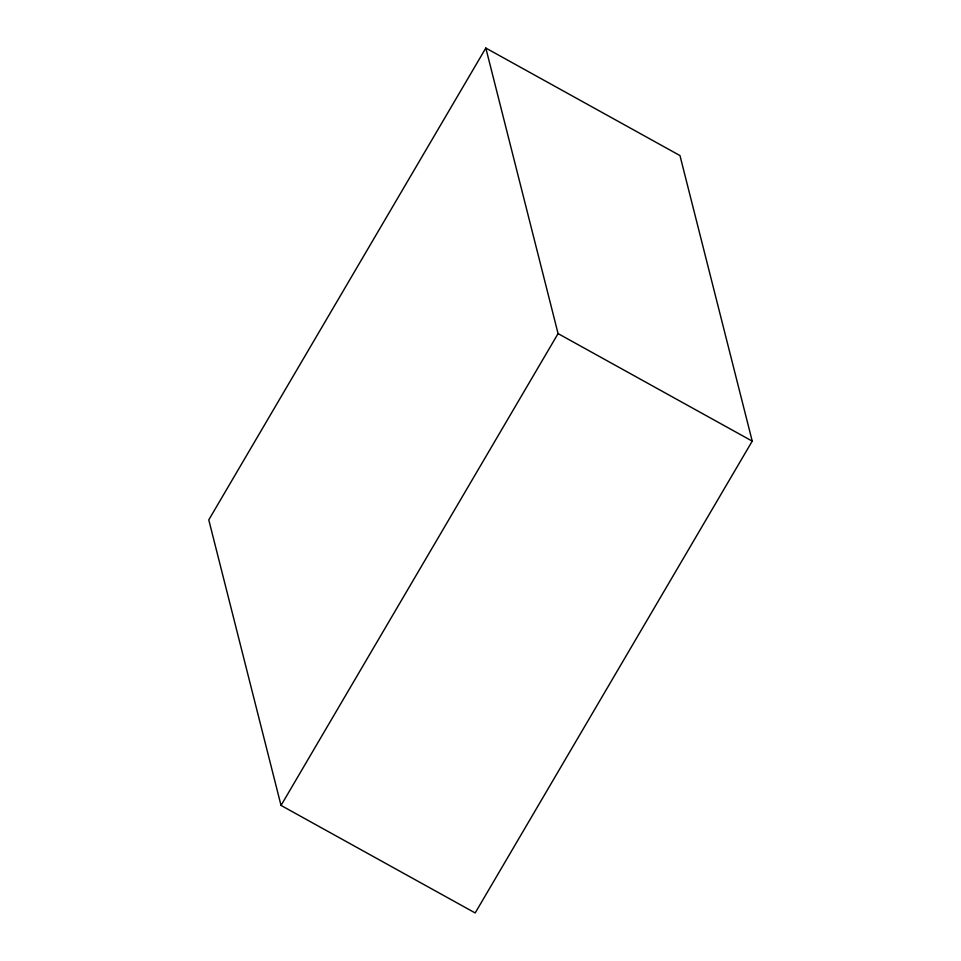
<?xml version="1.0" encoding="UTF-8"?>
<svg xmlns="http://www.w3.org/2000/svg" width="961" height="961" viewBox="0 0 961 961"><rect width="100%" height="100%" fill="white"/><g stroke="black" fill="none" stroke-linecap="round" stroke-linejoin="round"><path stroke-width="1.44" d="M485.822 48.05L208.777 519.877L281.032 805.426L475.178 912.95L752.223 441.123L679.968 155.574L485.822 48.05L558.077 333.599L281.032 805.426M558.077 333.599L752.223 441.123"/></g></svg>
